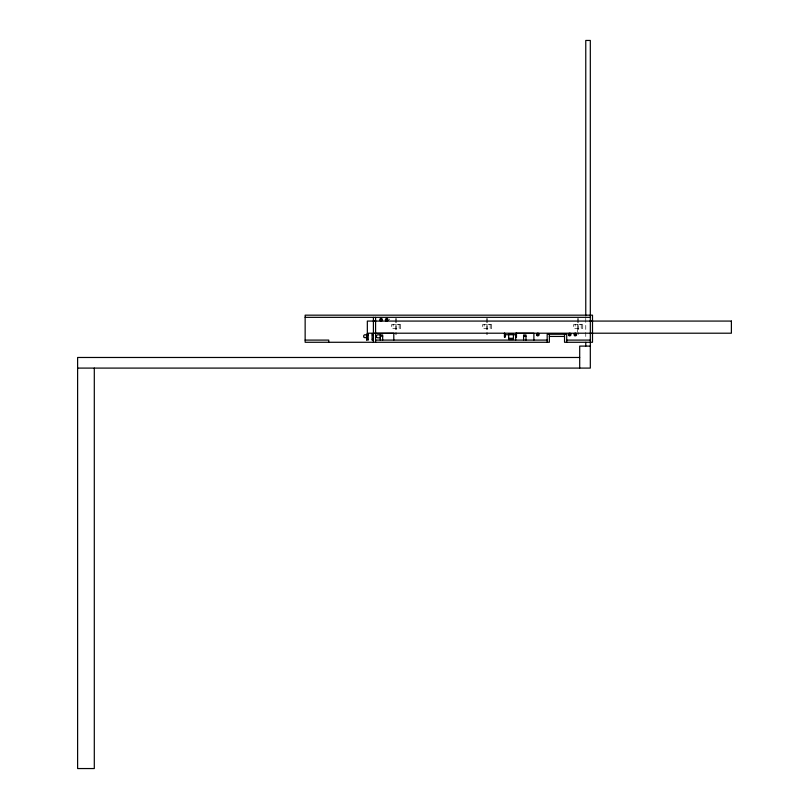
<?xml version="1.0" encoding="UTF-8"?>
<svg xmlns="http://www.w3.org/2000/svg" width="809" height="809" viewBox="0 0 809 809"><rect width="100%" height="100%" fill="white"/><g stroke="black" fill="none" stroke-linecap="round" stroke-linejoin="round"><path stroke-width="0.61" stroke-dasharray="4.04 3.03" d="M585.767 318.311L585.767 338.526M581.216 328.262L581.216 324.682L575.148 324.682L575.148 328.262M578.637 318.513L578.637 334.441M577.707 324.682L577.707 328.262M577.687 318.513L577.687 324.581M577.687 328.373L577.687 334.441M490.183 328.262L490.183 324.682L484.116 324.682L484.116 328.262M487.625 318.513L487.625 334.441M486.674 318.513L486.674 334.441M399.171 328.262L399.171 324.682L393.103 324.682L393.103 328.262M396.612 318.513L396.612 334.441M395.662 318.513L395.662 334.441M389.301 319.07A2.649 2.649 0 0 1 389.392 319.757M400.688 324.581L391.586 324.581L391.586 328.373L400.688 328.373L400.688 324.581M491.7 324.581L482.599 324.581L482.599 328.373L491.7 328.373L491.7 324.581M582.733 324.581L573.591 324.581L573.591 328.373L582.733 328.373L582.733 324.581"/><path stroke-width="1.21" d="M380.624 319.636L381.504 320L380.675 319.515M537.409 334.279L538.309 334.522L537.409 334.764M386.51 319.343L386.874 320.222L386.874 319.292M570.042 334.855L569.212 334.522L570.042 334.188M575.593 334.936L575.108 334.107L575.604 334.936M305.145 317.34L590.317 317.34M373.404 320.88L375.588 320.88M590.317 320.88L592.501 320.88M373.404 333.399L393.791 333.268L393.791 340.093M515.687 333.268L533.889 333.268L533.889 340.093M590.317 333.399L592.501 333.399M509.043 333.682L510.196 333.682M511.905 333.682L513.058 333.682M515.717 334.724L505.19 334.724L505.19 337.11L504.432 337.11L504.432 333.207M380.27 336.22L382.667 336.22M523.585 336.22L525.981 336.22M549.362 336.433L564.53 336.433M515.717 337.11L516.476 337.11L516.476 333.207M508.659 338.304L513.442 338.304M305.145 340.093L328.747 340.093L328.747 342.278M375.588 340.093L547.177 340.093M566.715 340.093L590.317 340.093M590.317 346.1L579.699 346.1L579.699 368.095M579.699 357.477L77.613 357.477L77.613 768.55L94.299 768.55L94.299 368.095M77.613 368.095L590.317 368.095L590.317 40.45L585.767 40.45L585.767 315.783M585.767 342.308L585.767 346.1M566.715 342.278L566.715 334.248L547.177 334.248L547.177 342.278M564.53 334.248L564.53 342.278L592.501 342.278L592.501 315.166L305.145 315.166L305.145 342.278L549.362 342.278L549.362 334.248M525.981 340.093L525.981 334.966L523.585 334.966L523.585 340.093M516.172 333.207L516.172 337.11M515.687 334.41L515.687 340.093M513.442 334.724L513.442 339.497L508.659 339.497L508.659 334.724M504.735 333.207L504.735 337.11M382.667 340.093L382.667 334.966L380.27 334.966L380.27 340.093M375.801 336.746L375.801 337.444M375.588 317.34L375.588 342.278M373.404 317.34L373.404 342.278M373.101 333.783L373.101 334.36M373.101 339.871L373.101 340.447M372.858 334.066L372.858 335.118M372.858 339.102L372.858 340.154M372.089 334.066L372.089 334.784M372.089 335.159L372.089 339.062M372.089 339.436L372.089 340.154M368.216 334.066L368.216 334.784M368.216 335.159L368.216 339.062M368.216 339.436L368.216 340.154M366.902 334.066L366.902 334.784M366.902 335.159L366.902 339.062M366.902 339.436L366.902 340.154M366.841 334.066L366.841 334.865M366.841 335.159L366.841 339.062M366.841 339.365L366.841 340.154M380.523 337.383A1.517 1.517 0 0 1 379.451 337.828L377.934 337.828A1.517 1.517 0 0 1 376.418 336.311A1.517 1.517 0 0 1 377.934 334.795L379.451 334.795A1.517 1.517 0 0 1 380.523 335.239M731.387 321.072L367.337 321.072L367.337 333.207L731.387 333.207L731.387 321.072M574.693 335.654A1.315 1.315 0 0 0 576.665 334.522A1.315 1.315 0 0 0 574.693 333.379A1.315 1.315 0 0 0 574.693 335.654M386.075 320.9A1.315 1.315 0 0 0 388.047 319.757A1.315 1.315 0 0 0 386.075 318.625A1.315 1.315 0 0 0 386.075 320.9M569.03 335.654A1.315 1.315 0 0 0 571.002 334.522A1.315 1.315 0 0 0 569.03 333.379A1.315 1.315 0 0 0 569.03 335.654M380.412 320.9A1.315 1.315 0 0 0 382.384 319.757A1.315 1.315 0 0 0 380.412 318.625A1.315 1.315 0 0 0 380.412 320.9M537.166 335.654A1.315 1.315 0 0 0 539.138 334.522A1.315 1.315 0 0 0 537.166 333.379A1.315 1.315 0 0 0 537.166 335.654M364.313 337.474A1.517 1.517 0 0 0 366.669 336.311A1.517 1.517 0 0 0 364.485 334.855A1.517 1.517 0 0 0 364.313 337.474"/></g></svg>
